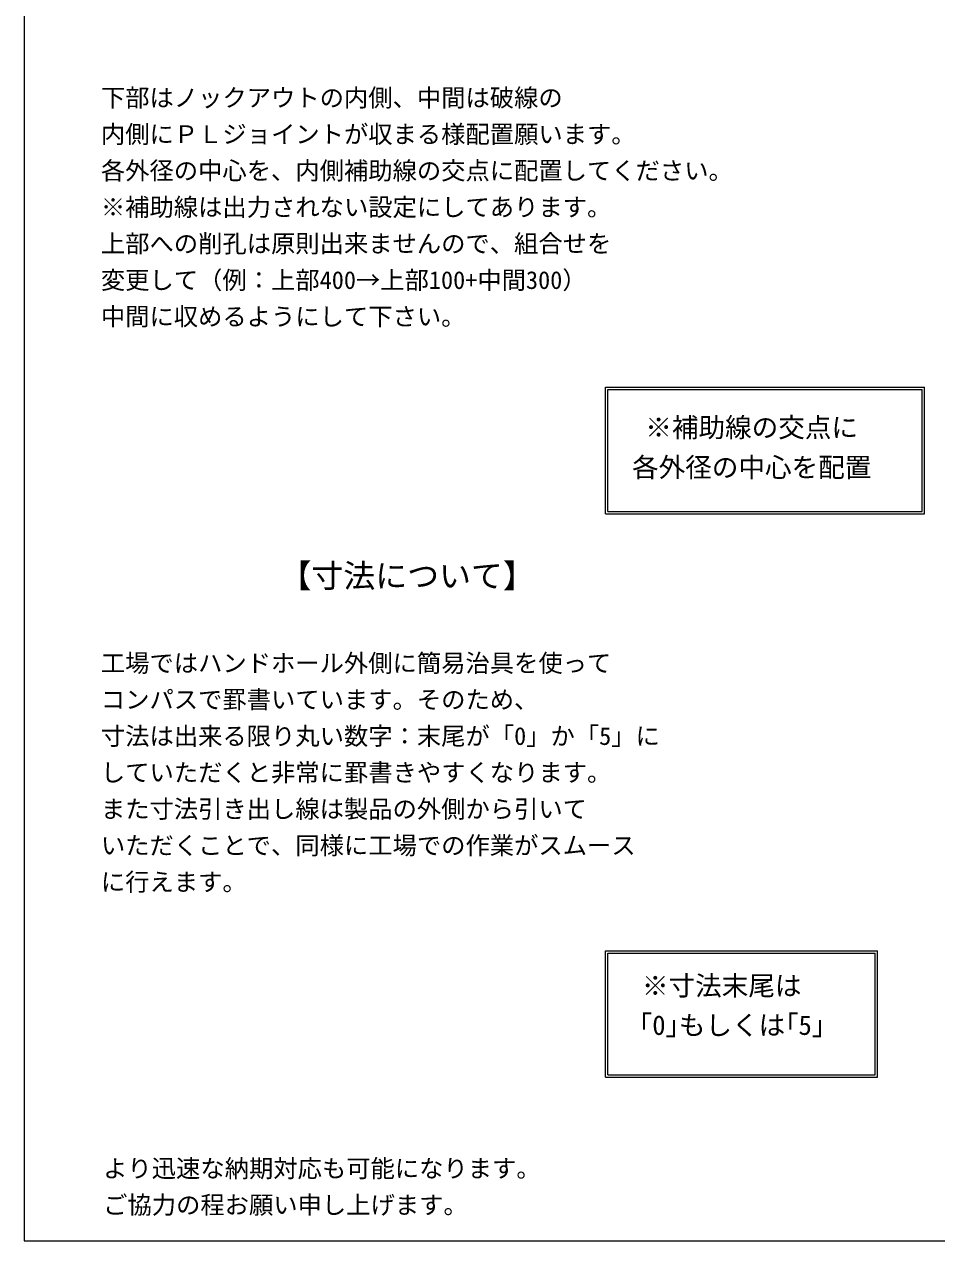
# Model space of a CAD drawing. Units: millimetres, scale not verified. Extents: x -6420 to 6420, y -3095 to 3095.
# Drawn here: x -6420 to -3826, y -2605 to 853 of the extents above; entities that cross this region are included whole.
import ezdxf
from ezdxf.enums import TextEntityAlignment as Align

# ---------------------------------------------------------------- set-up
doc = ezdxf.new("R2010")
doc.units = ezdxf.units.MM
doc.header["$LTSCALE"] = 20
for name, color, linetype, lineweight in [('0-2_waku', 7, 'Continuous', 18), ('0-8_uchigawa', 6, 'Continuous', 18), ('0-D_文字１', 7, 'Continuous', 18)]:
    doc.layers.add(name, color=color, linetype=linetype, lineweight=lineweight)
doc.styles.add('ＭＳ ゴシック', font='')
doc.styles.get('ＭＳ ゴシック').set_extended_font_data('MS Gothic')

msp = doc.modelspace()

# ---------------------------------------------------------------- linework, layer by layer
at = {"layer": '0-2_waku'}
for p, q in [((-6420, 3095.44), (-6420, -2604.56)), ((-6420, -2604.56), (-2340, -2604.56)), ((-6420, -2604.56), (-2340, -2604.56)), ((-6420, -2604.56), (-2340, -2604.56)), ((-6420, -2604.56), (-2340, -2604.56))]:
    msp.add_line(p, q, dxfattribs=at)
at = {"layer": '0-8_uchigawa'}
for p, q in [((-4767.29, -538.54), (-4767.29, -178.54)), ((-4767.29, -178.54), (-3860.62, -178.54)), ((-4760.62, -531.87), (-4760.62, -185.21)), ((-4760.62, -185.21), (-3867.29, -185.21)), ((-3867.29, -531.87), (-3867.29, -185.21)), ((-3860.62, -538.54), (-3860.62, -178.54)), ((-4767.29, -538.54), (-3860.62, -538.54)), ((-4760.62, -531.87), (-3867.29, -531.87)), ((-4767.29, -1780.17), (-3993.96, -1780.17)), ((-4767.29, -2140.17), (-4767.29, -1780.17)), ((-4760.62, -1786.83), (-4000.62, -1786.83)), ((-4760.62, -2133.5), (-4760.62, -1786.83)), ((-4000.62, -2133.5), (-4000.62, -1786.83)), ((-3993.96, -2140.17), (-3993.96, -1780.17)), ((-4767.29, -2140.17), (-3993.96, -2140.17)), ((-4760.62, -2133.5), (-4000.62, -2133.5))]:
    msp.add_line(p, q, dxfattribs=at)

# ---------------------------------------------------------------- texts
at = {"layer": '0-D_文字１', "style": 'ＭＳ ゴシック'}
for s, height, p in [('下部はノックアウトの内側、中間は破線の', 50.67, (-6202.27, 604.08)), ('内側にＰＬジョイントが収まる様配置願います。', 50.67, (-6202.27, 500.4)), ('各外径の中心を、内側補助線の交点に配置してください。', 50.67, (-6202.27, 396.72)), ('※補助線は出力されない設定にしてあります。', 50.67, (-6202.27, 293.04)), ('上部への削孔は原則出来ませんので、組合せを', 50.67, (-6202.27, 189.36)), ('変更して（例：上部400→上部100+中間300）', 50.67, (-6202.27, 85.68)), ('中間に収めるようにして下さい。', 50.67, (-6202.27, -18)), (' ※補助線の交点に', 55.43, (-4691.92, -337.04)), ('各外径の中心を配置', 55.43, (-4691.92, -450.44)), ('【寸法について】', 66.51, (-5694.21, -767.66)), ('工場ではハンドホール外側に簡易治具を使って', 50.67, (-6202.27, -1003.17)), ('コンパスで罫書いています。そのため、', 50.67, (-6202.27, -1106.85)), ('寸法は出来る限り丸い数字：末尾が「0」か「5」に', 50.67, (-6202.27, -1210.53)), ('していただくと非常に罫書きやすくなります。', 50.67, (-6202.27, -1314.21)), ('また寸法引き出し線は製品の外側から引いて', 50.67, (-6202.27, -1417.89)), ('いただくことで、同様に工場での作業がスムース', 50.67, (-6202.27, -1521.57)), ('に行えます。', 50.67, (-6202.27, -1625.25)), ('※寸法末尾は', 55.43, (-4663.68, -1924.19)), ('「0｣もしくは｢5｣', 55.43, (-4709.89, -2036.26)), ('より迅速な納期対応も可能になります。\u3000', 50.67, (-6195.81, -2439.78)), ('ご協力の程お願い申し上げます。', 50.67, (-6195.81, -2543.46))]:
    msp.add_text(s, height=height, dxfattribs=at).set_placement(p, align=Align.BOTTOM_LEFT)

doc.saveas('drawing.dxf')
